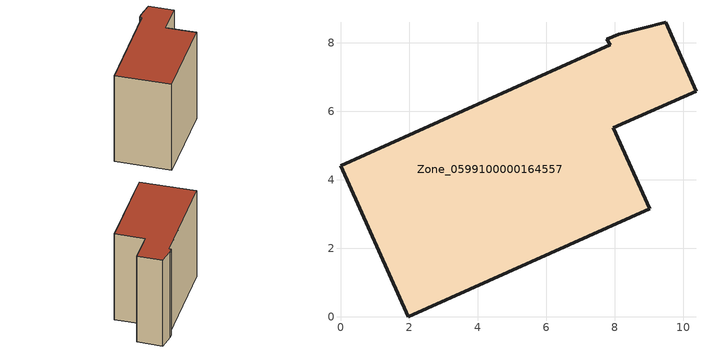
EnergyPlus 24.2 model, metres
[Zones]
Zone_0599100000164557
 floor ground (C_G): 7.88,7.94 7.78,8.1 8.12,8.25 9.49,8.6 10.38,6.59 7.97,5.52 9.03,3.16 1.98,0 0,4.41 z3.15
 wall outside (C_F): 1.98,0 9.03,3.16 7.97,5.52 10.38,6.59 9.49,8.6 8.12,8.25 7.78,8.1 7.88,7.94 0,4.41 1.98,0 z3.15:11.54
 roof outside (C_R): 7.88,7.94 0,4.41 1.98,0 9.03,3.16 7.97,5.52 10.38,6.59 9.49,8.6 8.12,8.25 7.78,8.1 z11.54
[BUILDING]
Pand.0599100000164557: North Axis=0; Terrain=City; Loads Convergence Tolerance Value=0.04; Temperature Convergence Tolerance Value=0.4; Solar Distribution=FullExterior; Maximum Number of Warmup Days=25; Minimum Number of Warmup Days=1
[Site:Location]
Rotterdam.The.Hague.AP_ZH_NLD Design_Conditions: Latitude=51.96; Longitude=4.45; Time Zone=1; Elevation=-4.5
[SITE:GROUNDTEMPERATURE:BUILDINGSURFACE]
18, 18, 18, 18, 18, 18, 18, 18, 18, 18, 18, 18
[MATERIAL] Thermal Absorptance=0.9; Solar Absorptance=0.7; Visible Absorptance=0.7
Name | Roughness | Thickness | Conductivity | Density | Specific Heat
G.TI.1946 | MediumSmooth | 0.15 | 1 | 540 | 1210
F.TI.1946 | Rough | 0.3 | 0.857143 | 1920 | 840
R.TI.1946 | MediumRough | 0.2 | 0.1 | 1500 | 1000
[CONSTRUCTION]
C_G: G.TI.1946
C_F: F.TI.1946
C_R: R.TI.1946
[ZONE]
Zone_0599100000164557: Type=1; Multiplier=1; Ceiling Height=Autocalculate; Volume=Autocalculate; Floor Area=autocalculate; Part of Total Floor Area=Yes
[ZONEINFILTRATION:DESIGNFLOWRATE]
Infil_Zone_0599100000164557: Zone or ZoneList or Space or SpaceList=Zone_0599100000164557; Schedule=AlwaysOn; Design Flow Rate Calculation Method=Flow/Area; Flow Rate per Floor Area=0.003; Constant Term Coefficient=1; Temperature Term Coefficient=0; Velocity Term Coefficient=0; Velocity Squared Term Coefficient=0
[HVACTEMPLATE:ZONE:IDEALLOADSAIRSYSTEM]
Zone_0599100000164557: Maximum Heating Supply Air Temperature=50; Minimum Cooling Supply Air Temperature=13; Maximum Heating Supply Air Humidity Ratio=0.0156; Minimum Cooling Supply Air Humidity Ratio=0.0077; Heating Limit=NoLimit; Cooling Limit=NoLimit; Dehumidification Control Type=ConstantSensibleHeatRatio; Cooling Sensible Heat Ratio=0.7; Dehumidification Setpoint=60; Humidification Control Type=None; Humidification Setpoint=30; Outdoor Air Method=None; Outdoor Air Flow Rate per Person=0.00944; Outdoor Air Flow Rate per Zone Floor Area=0; Outdoor Air Flow Rate per Zone=0; Demand Controlled Ventilation Type=None; Outdoor Air Economizer Type=NoEconomizer; Heat Recovery Type=None; Sensible Heat Recovery Effectiveness=0.7; Latent Heat Recovery Effectiveness=0.65
[ZONECONTROL:THERMOSTAT]
ThermostatControl_Zone_0599100000164557: Zone or ZoneList=Zone_0599100000164557; Control Type Schedule=DualSetpointControlType; Control 1=Thermostat_Zone_0599100000164557; Temperature Difference Between Cutout And Setpoint=0
[THERMOSTATSETPOINT:DUALSETPOINT]
Thermostat_Zone_0599100000164557: Heating Setpoint Temperature Schedule=HeatingSetpoint_Zone_0599100000164557; Cooling Setpoint Temperature Schedule=CoolingSetpoint_Zone_0599100000164557
[SCHEDULE:COMPACT]
HeatingSetpoint_Zone_0599100000164557: Through: 12/31, For: AllDays, Until: 24:00, 21
CoolingSetpoint_Zone_0599100000164557: Through: 12/31, For: AllDays, Until: 24:00, 24
DualSetpointControlType: Through: 12/31, For: AllDays, Until: 24:00, 4
AlwaysOn: Through: 12/31, For: AllDays, Until: 24:00, 1
